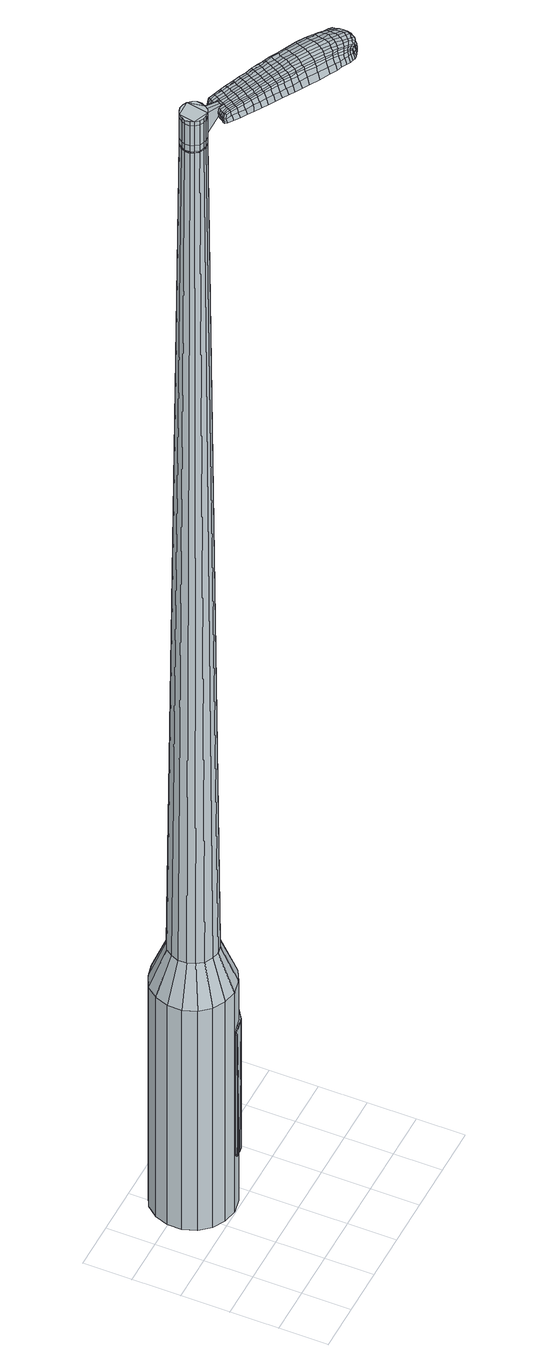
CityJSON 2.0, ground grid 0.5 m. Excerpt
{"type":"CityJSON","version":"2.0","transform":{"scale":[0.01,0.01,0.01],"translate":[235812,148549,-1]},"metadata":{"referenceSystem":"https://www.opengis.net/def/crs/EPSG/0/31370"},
"CityObjects":{
"object1":{"type":"GenericCityObject","attributes":{"cluster":7,"mean_distance_to_centroid":0.229,"new_centroid_x":235812.68,"new_centroid_y":148550.43,"mean_distance_to_camera":10.56,"H1":10.81,"H2":11.46,"Z_final":111.28,"cluster2":0,"proj_x":235810.26,"proj_y":148554.6,"id_line":62654,"bearing_l":59.89,"distance":4.82,"orientation":"right","G_obj":329.89},"geometry":[{"type":"MultiSurface","lod":"2","boundaries":[[[0,1,2,3]],[[1,4,5,2]],[[4,6,7,5]],[[6,8,9,7]],[[8,10,11,9]],[[10,12,13,11]],[[12,14,15,13]],[[14,16,17,15]],[[16,18,19,17]],[[18,20,21,19]],[[20,22,23,21]],[[22,24,25,23]],[[24,26,27,25]],[[26,28,29,27]],[[28,30,31,29]],[[30,32,33,31]],[[32,34,35,33]],[[34,0,3,35]],[[36,37,38,39]],[[38,40,41,42]],[[41,43,42]],[[42,44,45,46]],[[45,47,46]],[[46,48,49,50]],[[49,51,50]],[[42,46,50,38]],[[50,52,39,38]],[[53,36,39]],[[2,5,7,35]],[[7,9,11,15]],[[11,13,15]],[[15,17,19,23]],[[19,21,23]],[[23,25,27,31]],[[27,29,31]],[[15,23,31,7]],[[31,33,35,7]],[[3,2,35]],[[1,0,54,55]],[[0,34,56,54]],[[34,32,57,56]],[[32,30,58,57]],[[30,28,59,58]],[[28,26,60,59]],[[26,24,61,60]],[[24,22,62,61]],[[22,20,63,62]],[[20,18,64,63]],[[18,16,65,64]],[[16,14,66,65]],[[14,12,67,66]],[[12,10,68,67]],[[10,8,69,68]],[[8,6,70,69]],[[6,4,71,70]],[[4,1,55,71]],[[55,54,72,73]],[[54,56,74,72]],[[56,57,75,74]],[[57,58,76,75]],[[58,59,77,76]],[[59,60,78,77]],[[60,61,79,78]],[[61,62,80,79]],[[62,63,81,80]],[[63,64,82,81]],[[64,65,83,82]],[[65,66,84,83]],[[66,67,85,84]],[[67,68,86,85]],[[68,69,87,86]],[[69,70,88,87]],[[70,71,89,88]],[[71,55,73,89]],[[72,90,91,92]],[[93,94,90,72]],[[95,96,94,93]],[[76,97,96,95]],[[98,99,97,76]],[[78,100,99,98]],[[101,102,100,78]],[[80,103,102,101]],[[104,105,103,80]],[[82,106,105,104]],[[107,108,106,82]],[[109,110,108,107]],[[85,111,110,109]],[[112,113,111,85]],[[87,114,113,112]],[[115,116,114,87]],[[89,117,116,115]],[[92,91,117,89]],[[118,119,120,121]],[[122,118,121,123]],[[124,122,123,125]],[[126,124,125,127]],[[128,126,127,129]],[[130,128,129,131]],[[132,130,131,133]],[[134,132,133,135]],[[136,134,135,137]],[[138,136,137,139]],[[140,138,139,141]],[[142,140,141,143]],[[144,142,143,145]],[[146,144,145,147]],[[148,146,147,149]],[[150,148,149,151]],[[73,72,92]],[[74,93,72]],[[74,75,95,93]],[[75,76,95]],[[77,98,76]],[[77,78,98]],[[79,101,78]],[[79,80,101]],[[81,104,80]],[[81,82,104]],[[83,107,82]],[[83,84,109,107]],[[84,85,109]],[[86,112,85]],[[86,87,112]],[[88,115,87]],[[88,89,115]],[[73,92,89]],[[152,91,90]],[[152,117,91]],[[153,116,117]],[[153,114,116]],[[154,113,114]],[[154,111,113]],[[155,110,111]],[[155,156,108,110]],[[156,106,108]],[[157,105,106]],[[157,103,105]],[[158,102,103]],[[158,100,102]],[[159,99,100]],[[159,97,99]],[[160,96,97]],[[160,161,94,96]],[[161,90,94]],[[39,52,150,162]],[[152,90,163,151]],[[53,39,162,119]],[[90,161,120,163]],[[36,53,119,118]],[[161,160,121,120]],[[37,36,118,122]],[[160,97,123,121]],[[38,37,122,124]],[[97,159,125,123]],[[40,38,124,126]],[[159,100,127,125]],[[41,40,126,128]],[[100,158,129,127]],[[43,41,128,130]],[[158,103,131,129]],[[42,43,130,132]],[[103,157,133,131]],[[44,42,132,134]],[[157,106,135,133]],[[45,44,134,136]],[[106,156,137,135]],[[47,45,136,138]],[[156,155,139,137]],[[46,47,138,140]],[[155,111,141,139]],[[48,46,140,142]],[[111,154,143,141]],[[49,48,142,144]],[[154,114,145,143]],[[51,49,144,146]],[[114,153,147,145]],[[50,51,146,148]],[[153,117,149,147]],[[52,50,148,150]],[[117,152,151,149]],[[150,151,164,165]],[[151,163,166,164]],[[163,120,167,166]],[[120,119,168,167]],[[119,162,169,168]],[[162,150,165,169]],[[170,171,172,173]],[[174,170,173,175]],[[170,174,176,177]],[[171,170,177,178]],[[179,180,181,182]],[[183,179,182,184]],[[179,183,185,186]],[[180,179,186,187]],[[188,189,190,191]],[[192,188,191,193]],[[188,192,194,195]],[[189,188,195,196]],[[197,198,199,200]],[[201,197,200,202]],[[197,201,203,204]],[[198,197,204,205]],[[206,207,208,209]],[[210,206,209,211]],[[206,210,212,213]],[[207,206,213,214]],[[215,216,217,218]],[[219,215,218,220]],[[215,219,221,222]],[[216,215,222,223]],[[224,225,226,227]],[[216,224,227,217]],[[224,216,223,228]],[[225,224,228,229]],[[230,231,232,233]],[[225,230,233,226]],[[230,225,229,234]],[[231,230,234,235]],[[236,174,175,237]],[[231,236,237,232]],[[236,231,235,238]],[[174,236,238,176]],[[239,240,241,242]],[[243,239,242,244]],[[239,243,245,246]],[[240,239,246,247]],[[248,249,250,251]],[[240,248,251,241]],[[248,240,247,252]],[[249,248,252,253]],[[254,255,256,257]],[[249,254,257,250]],[[254,249,253,258]],[[255,254,258,259]],[[260,261,262,263]],[[255,260,263,256]],[[260,255,259,264]],[[261,260,264,265]],[[266,171,178,267]],[[261,266,267,262]],[[266,261,265,268]],[[171,266,268,172]],[[269,270,271,272]],[[273,269,272,274]],[[269,273,275,276]],[[270,269,276,277]],[[278,279,280,281]],[[270,278,281,271]],[[278,270,277,282]],[[279,278,282,283]],[[284,285,286,287]],[[279,284,287,280]],[[284,279,283,288]],[[285,284,288,289]],[[290,183,184,291]],[[285,290,291,286]],[[290,285,289,292]],[[183,290,292,185]],[[293,294,295,296]],[[297,293,296,298]],[[293,297,299,300]],[[294,293,300,301]],[[302,303,304,305]],[[294,302,305,295]],[[302,294,301,306]],[[303,302,306,307]],[[308,309,310,311]],[[303,308,311,304]],[[308,303,307,312]],[[309,308,312,313]],[[314,315,316,317]],[[309,314,317,310]],[[314,309,313,318]],[[315,314,318,319]],[[320,180,187,321]],[[315,320,321,316]],[[320,315,319,322]],[[180,320,322,181]],[[323,209,208,324]],[[325,323,324,326]],[[323,325,327,328]],[[209,323,328,211]],[[329,325,326,330]],[[331,329,330,332]],[[329,331,333,334]],[[325,329,334,327]],[[335,331,332,336]],[[337,335,336,338]],[[335,337,339,340]],[[331,335,340,333]],[[341,337,338,342]],[[343,341,342,344]],[[341,343,345,346]],[[337,341,346,339]],[[347,343,344,348]],[[198,347,348,199]],[[347,198,205,349]],[[343,347,349,345]],[[350,351,196,195]],[[352,350,195,194]],[[350,352,353,354]],[[351,350,354,355]],[[356,357,355,354]],[[358,356,354,353]],[[356,358,359,360]],[[357,356,360,361]],[[362,363,361,360]],[[364,362,360,359]],[[362,364,365,366]],[[363,362,366,367]],[[368,369,367,366]],[[370,368,366,365]],[[368,370,203,201]],[[369,368,201,202]],[[371,372,373,374]],[[273,371,374,275]],[[371,273,274,375]],[[372,371,375,376]],[[377,192,193,378]],[[372,377,378,373]],[[377,372,376,379]],[[192,377,379,194]],[[380,381,382,383]],[[219,380,383,221]],[[380,219,220,384]],[[381,380,384,385]],[[386,387,388,389]],[[381,386,389,382]],[[386,381,385,390]],[[387,386,390,391]],[[392,189,196,393]],[[387,392,393,388]],[[392,387,391,394]],[[189,392,394,190]],[[395,396,397,398]],[[177,395,398,178]],[[395,177,176,399]],[[396,395,399,400]],[[401,402,403,404]],[[396,401,404,397]],[[401,396,400,405]],[[402,401,405,406]],[[407,200,199,408]],[[402,407,408,403]],[[407,402,406,409]],[[200,407,409,202]],[[410,411,412,413]],[[182,410,413,184]],[[410,182,181,414]],[[411,410,414,415]],[[416,204,203,417]],[[411,416,417,412]],[[416,411,415,418]],[[204,416,418,205]],[[419,420,421,422]],[[297,419,422,299]],[[419,297,298,423]],[[420,419,423,424]],[[425,210,211,426]],[[420,425,426,421]],[[425,420,424,427]],[[210,425,427,212]],[[428,429,430,431]],[[243,428,431,245]],[[428,243,244,432]],[[429,428,432,433]],[[434,435,436,437]],[[429,434,437,430]],[[434,429,433,438]],[[435,434,438,439]],[[440,207,214,441]],[[435,440,441,436]],[[440,435,439,442]],[[207,440,442,208]],[[443,444,433,432]],[[242,443,432,244]],[[443,242,241,445]],[[444,443,445,446]],[[447,448,439,438]],[[444,447,438,433]],[[447,444,446,449]],[[448,447,449,450]],[[451,324,208,442]],[[448,451,442,439]],[[451,448,450,452]],[[324,451,452,326]],[[453,454,455,456]],[[300,453,456,301]],[[453,300,299,422]],[[454,453,422,421]],[[457,328,327,458]],[[454,457,458,455]],[[457,454,421,426]],[[328,457,426,211]],[[459,460,446,445]],[[251,459,445,241]],[[459,251,250,461]],[[460,459,461,462]],[[463,464,450,449]],[[460,463,449,446]],[[463,460,462,465]],[[464,463,465,466]],[[467,330,326,452]],[[464,467,452,450]],[[467,464,466,468]],[[330,467,468,332]],[[469,470,471,472]],[[306,469,472,307]],[[469,306,301,456]],[[470,469,456,455]],[[473,334,333,474]],[[470,473,474,471]],[[473,470,455,458]],[[334,473,458,327]],[[475,476,462,461]],[[257,475,461,250]],[[475,257,256,477]],[[476,475,477,478]],[[479,480,466,465]],[[476,479,465,462]],[[479,476,478,481]],[[480,479,481,482]],[[483,336,332,468]],[[480,483,468,466]],[[483,480,482,484]],[[336,483,484,338]],[[485,486,487,488]],[[312,485,488,313]],[[485,312,307,472]],[[486,485,472,471]],[[489,340,339,490]],[[486,489,490,487]],[[489,486,471,474]],[[340,489,474,333]],[[491,492,478,477]],[[263,491,477,256]],[[491,263,262,493]],[[492,491,493,494]],[[495,496,482,481]],[[492,495,481,478]],[[495,492,494,497]],[[496,495,497,498]],[[499,342,338,484]],[[496,499,484,482]],[[499,496,498,500]],[[342,499,500,344]],[[501,502,503,504]],[[318,501,504,319]],[[501,318,313,488]],[[502,501,488,487]],[[505,346,345,506]],[[502,505,506,503]],[[505,502,487,490]],[[346,505,490,339]],[[507,508,494,493]],[[267,507,493,262]],[[507,267,178,398]],[[508,507,398,397]],[[509,510,498,497]],[[508,509,497,494]],[[509,508,397,404]],[[510,509,404,403]],[[511,348,344,500]],[[510,511,500,498]],[[511,510,403,408]],[[348,511,408,199]],[[512,513,415,414]],[[322,512,414,181]],[[512,322,319,504]],[[513,512,504,503]],[[514,349,205,418]],[[513,514,418,415]],[[514,513,503,506]],[[349,514,506,345]],[[515,516,376,375]],[[272,515,375,274]],[[515,272,271,517]],[[516,515,517,518]],[[519,352,194,379]],[[516,519,379,376]],[[519,516,518,520]],[[352,519,520,353]],[[521,522,523,524]],[[222,521,524,223]],[[521,222,221,383]],[[522,521,383,382]],[[525,526,527,528]],[[522,525,528,523]],[[525,522,382,389]],[[526,525,389,388]],[[529,351,355,530]],[[526,529,530,527]],[[529,526,388,393]],[[351,529,393,196]],[[531,532,518,517]],[[281,531,517,271]],[[531,281,280,533]],[[532,531,533,534]],[[535,358,353,520]],[[532,535,520,518]],[[535,532,534,536]],[[358,535,536,359]],[[537,538,539,540]],[[228,537,540,229]],[[537,228,223,524]],[[538,537,524,523]],[[541,542,543,544]],[[538,541,544,539]],[[541,538,523,528]],[[542,541,528,527]],[[545,357,361,546]],[[542,545,546,543]],[[545,542,527,530]],[[357,545,530,355]],[[547,548,534,533]],[[287,547,533,280]],[[547,287,286,549]],[[548,547,549,550]],[[551,364,359,536]],[[548,551,536,534]],[[551,548,550,552]],[[364,551,552,365]],[[553,554,555,556]],[[234,553,556,235]],[[553,234,229,540]],[[554,553,540,539]],[[557,558,559,560]],[[554,557,560,555]],[[557,554,539,544]],[[558,557,544,543]],[[561,363,367,562]],[[558,561,562,559]],[[561,558,543,546]],[[363,561,546,361]],[[563,564,550,549]],[[291,563,549,286]],[[563,291,184,413]],[[564,563,413,412]],[[565,370,365,552]],[[564,565,552,550]],[[565,564,412,417]],[[370,565,417,203]],[[566,567,400,399]],[[238,566,399,176]],[[566,238,235,556]],[[567,566,556,555]],[[568,569,406,405]],[[567,568,405,400]],[[568,567,555,560]],[[569,568,560,559]],[[570,369,202,409]],[[569,570,409,406]],[[570,569,559,562]],[[369,570,562,367]],[[571,572,573,574]],[[574,573,575,576]],[[577,575,573,578]],[[578,573,572,579]],[[580,581,582,583]],[[583,582,584,585]],[[586,584,582,587]],[[587,582,581,588]],[[589,590,591,592]],[[592,591,593,594]],[[595,593,591,596]],[[596,591,590,597]],[[598,599,600,601]],[[601,600,602,603]],[[604,602,600,605]],[[605,600,599,606]],[[607,608,609,610]],[[610,609,611,612]],[[613,611,609,614]],[[614,609,608,615]],[[616,617,618,619]],[[619,618,620,621]],[[622,620,618,623]],[[623,618,617,624]],[[625,626,627,628]],[[628,627,617,616]],[[624,617,627,629]],[[629,627,626,630]],[[631,632,633,634]],[[634,633,626,625]],[[630,626,633,635]],[[635,633,632,636]],[[576,575,637,638]],[[638,637,632,631]],[[636,632,637,639]],[[639,637,575,577]],[[640,641,642,643]],[[643,642,644,645]],[[646,644,642,647]],[[647,642,641,648]],[[649,650,651,652]],[[652,651,641,640]],[[648,641,651,653]],[[653,651,650,654]],[[655,656,657,658]],[[658,657,650,649]],[[654,650,657,659]],[[659,657,656,660]],[[661,662,663,664]],[[664,663,656,655]],[[660,656,663,665]],[[665,663,662,666]],[[579,572,667,668]],[[668,667,662,661]],[[666,662,667,669]],[[669,667,572,571]],[[670,671,672,673]],[[673,672,674,675]],[[676,674,672,677]],[[677,672,671,678]],[[679,680,681,682]],[[682,681,671,670]],[[678,671,681,683]],[[683,681,680,684]],[[685,686,687,688]],[[688,687,680,679]],[[684,680,687,689]],[[689,687,686,690]],[[585,584,691,692]],[[692,691,686,685]],[[690,686,691,693]],[[693,691,584,586]],[[694,695,696,697]],[[697,696,698,699]],[[700,698,696,701]],[[701,696,695,702]],[[703,704,705,706]],[[706,705,695,694]],[[702,695,705,707]],[[707,705,704,708]],[[709,710,711,712]],[[712,711,704,703]],[[708,704,711,713]],[[713,711,710,714]],[[715,716,717,718]],[[718,717,710,709]],[[714,710,717,719]],[[719,717,716,720]],[[588,581,721,722]],[[722,721,716,715]],[[720,716,721,723]],[[723,721,581,580]],[[607,610,724,725]],[[725,724,726,727]],[[728,726,724,729]],[[729,724,610,612]],[[727,726,730,731]],[[731,730,732,733]],[[734,732,730,735]],[[735,730,726,728]],[[733,732,736,737]],[[737,736,738,739]],[[740,738,736,741]],[[741,736,732,734]],[[739,738,742,743]],[[743,742,744,745]],[[746,744,742,747]],[[747,742,738,740]],[[745,744,748,749]],[[749,748,599,598]],[[606,599,748,750]],[[750,748,744,746]],[[597,751,752,596]],[[596,752,753,595]],[[754,753,752,755]],[[755,752,751,756]],[[756,757,758,755]],[[755,758,759,754]],[[760,759,758,761]],[[761,758,757,762]],[[762,763,764,761]],[[761,764,765,760]],[[766,765,764,767]],[[767,764,763,768]],[[768,769,770,767]],[[767,770,771,766]],[[604,771,770,602]],[[602,770,769,603]],[[772,773,774,775]],[[775,774,674,676]],[[675,674,774,776]],[[776,774,773,777]],[[594,593,778,779]],[[779,778,773,772]],[[777,773,778,780]],[[780,778,593,595]],[[781,782,783,784]],[[784,783,620,622]],[[621,620,783,785]],[[785,783,782,786]],[[787,788,789,790]],[[790,789,782,781]],[[786,782,789,791]],[[791,789,788,792]],[[597,590,793,794]],[[794,793,788,787]],[[792,788,793,795]],[[795,793,590,589]],[[796,797,798,799]],[[799,798,578,579]],[[577,578,798,800]],[[800,798,797,801]],[[802,803,804,805]],[[805,804,797,796]],[[801,797,804,806]],[[806,804,803,807]],[[598,601,808,809]],[[809,808,803,802]],[[807,803,808,810]],[[810,808,601,603]],[[811,812,813,814]],[[814,813,583,585]],[[580,583,813,815]],[[815,813,812,816]],[[604,605,817,818]],[[818,817,812,811]],[[816,812,817,819]],[[819,817,605,606]],[[820,821,822,823]],[[823,822,698,700]],[[699,698,822,824]],[[824,822,821,825]],[[612,611,826,827]],[[827,826,821,820]],[[825,821,826,828]],[[828,826,611,613]],[[829,830,831]],[[831,830,644,646]],[[645,644,830,832]],[[832,830,829,833]],[[834,835,836,837]],[[837,836,829,831]],[[833,829,836,838]],[[838,836,835,839]],[[615,608,840,841]],[[841,840,835,834]],[[839,835,840,842]],[[842,840,608,607]],[[833,843,844,832]],[[832,844,643,645]],[[640,643,844,845]],[[845,844,843,846]],[[839,847,848,838]],[[838,848,843,833]],[[846,843,848,849]],[[849,848,847,850]],[[607,725,851,842]],[[842,851,847,839]],[[850,847,851,852]],[[852,851,725,727]],[[853,854,855,856]],[[856,855,701,702]],[[700,701,855,823]],[[823,855,854,820]],[[728,729,857,858]],[[858,857,854,853]],[[820,854,857,827]],[[827,857,729,612]],[[846,859,860,845]],[[845,860,652,640]],[[649,652,860,861]],[[861,860,859,862]],[[850,863,864,849]],[[849,864,859,846]],[[862,859,864,865]],[[865,864,863,866]],[[727,731,867,852]],[[852,867,863,850]],[[866,863,867,868]],[[868,867,731,733]],[[869,870,871,872]],[[872,871,707,708]],[[702,707,871,856]],[[856,871,870,853]],[[734,735,873,874]],[[874,873,870,869]],[[853,870,873,858]],[[858,873,735,728]],[[862,875,876,861]],[[861,876,658,649]],[[655,658,876,877]],[[877,876,875,878]],[[866,879,880,865]],[[865,880,875,862]],[[878,875,880,881]],[[881,880,879,882]],[[733,737,883,868]],[[868,883,879,866]],[[882,879,883,884]],[[884,883,737,739]],[[885,886,887,888]],[[888,887,713,714]],[[708,713,887,872]],[[872,887,886,869]],[[740,741,889,890]],[[890,889,886,885]],[[869,886,889,874]],[[874,889,741,734]],[[878,891,892,877]],[[877,892,664,655]],[[661,664,892,893]],[[893,892,891,894]],[[882,895,896,881]],[[881,896,891,878]],[[894,891,896,897]],[[897,896,895,898]],[[739,743,899,884]],[[884,899,895,882]],[[898,895,899,900]],[[900,899,743,745]],[[901,902,903,904]],[[904,903,719,720]],[[714,719,903,888]],[[888,903,902,885]],[[746,747,905,906]],[[906,905,902,901]],[[885,902,905,890]],[[890,905,747,740]],[[894,907,908,893]],[[893,908,668,661]],[[579,668,908,799]],[[799,908,907,796]],[[898,909,910,897]],[[897,910,907,894]],[[796,907,910,805]],[[805,910,909,802]],[[745,749,911,900]],[[900,911,909,898]],[[802,909,911,809]],[[809,911,749,598]],[[816,912,913,815]],[[815,913,723,580]],[[720,723,913,904]],[[904,913,912,901]],[[606,750,914,819]],[[819,914,912,816]],[[901,912,914,906]],[[906,914,750,746]],[[777,915,916,776]],[[776,916,673,675]],[[670,673,916,917]],[[917,916,915,918]],[[595,753,919,780]],[[780,919,915,777]],[[918,915,919,920]],[[920,919,753,754]],[[921,922,923,924]],[[924,923,623,624]],[[622,623,923,784]],[[784,923,922,781]],[[925,926,927,928]],[[928,927,922,921]],[[781,922,927,790]],[[790,927,926,787]],[[756,751,929,930]],[[930,929,926,925]],[[787,926,929,794]],[[794,929,751,597]],[[918,931,932,917]],[[917,932,682,670]],[[679,682,932,933]],[[933,932,931,934]],[[754,759,935,920]],[[920,935,931,918]],[[934,931,935,936]],[[936,935,759,760]],[[937,938,939,940]],[[940,939,629,630]],[[624,629,939,924]],[[924,939,938,921]],[[941,942,943,944]],[[944,943,938,937]],[[921,938,943,928]],[[928,943,942,925]],[[762,757,945,946]],[[946,945,942,941]],[[925,942,945,930]],[[930,945,757,756]],[[934,947,948,933]],[[933,948,688,679]],[[685,688,948,949]],[[949,948,947,950]],[[760,765,951,936]],[[936,951,947,934]],[[950,947,951,952]],[[952,951,765,766]],[[953,954,955,956]],[[956,955,635,636]],[[630,635,955,940]],[[940,955,954,937]],[[957,958,959,960]],[[960,959,954,953]],[[937,954,959,944]],[[944,959,958,941]],[[768,763,961,962]],[[962,961,958,957]],[[941,958,961,946]],[[946,961,763,762]],[[950,963,964,949]],[[949,964,692,685]],[[585,692,964,814]],[[814,964,963,811]],[[766,771,965,952]],[[952,965,963,950]],[[811,963,965,818]],[[818,965,771,604]],[[801,966,967,800]],[[800,967,639,577]],[[636,639,967,956]],[[956,967,966,953]],[[807,968,969,806]],[[806,969,966,801]],[[953,966,969,960]],[[960,969,968,957]],[[603,769,970,810]],[[810,970,968,807]],[[957,968,970,962]],[[962,970,769,768]],[[571,574,173,172]],[[574,576,175,173]],[[586,587,186,185]],[[587,588,187,186]],[[589,592,191,190]],[[592,594,193,191]],[[613,614,213,212]],[[614,615,214,213]],[[616,619,218,217]],[[619,621,220,218]],[[625,628,227,226]],[[628,616,217,227]],[[631,634,233,232]],[[634,625,226,233]],[[576,638,237,175]],[[638,631,232,237]],[[646,647,246,245]],[[647,648,247,246]],[[648,653,252,247]],[[653,654,253,252]],[[654,659,258,253]],[[659,660,259,258]],[[660,665,264,259]],[[665,666,265,264]],[[666,669,268,265]],[[669,571,172,268]],[[676,677,276,275]],[[677,678,277,276]],[[678,683,282,277]],[[683,684,283,282]],[[684,689,288,283]],[[689,690,289,288]],[[690,693,292,289]],[[693,586,185,292]],[[694,697,296,295]],[[697,699,298,296]],[[703,706,305,304]],[[706,694,295,305]],[[709,712,311,310]],[[712,703,304,311]],[[715,718,317,316]],[[718,709,310,317]],[[588,722,321,187]],[[722,715,316,321]],[[772,775,374,373]],[[775,676,275,374]],[[594,779,378,193]],[[779,772,373,378]],[[621,785,384,220]],[[785,786,385,384]],[[786,791,390,385]],[[791,792,391,390]],[[792,795,394,391]],[[795,589,190,394]],[[699,824,423,298]],[[824,825,424,423]],[[825,828,427,424]],[[828,613,212,427]],[[831,431,430]],[[831,646,245,431]],[[834,837,437,436]],[[837,831,430,437]],[[615,841,441,214]],[[841,834,436,441]],[[971,972,973,974]],[[975,976,974,973]],[[977,978,979,980]],[[981,982,983,984]],[[972,985,986,973]],[[987,975,973,986]],[[988,977,980,989]],[[990,991,982,981]],[[985,992,993,986]],[[993,994,987,986]],[[995,988,989,996]],[[997,991,990,998]],[[992,999,1000,993]],[[1000,1001,994,993]],[[1002,995,996,1003]],[[1004,997,998,1005]],[[1006,1007,1008,1009]],[[1010,1011,1007,1006]],[[1010,1012,1013,1011]],[[1012,1014,1015,1013]],[[1016,1017,1018,1019]],[[1020,1021,1017,1016]],[[1022,1023,1021,1020]],[[1024,1025,1023,1022]],[[1019,1008,1007,1016]],[[1016,1007,1011,1020]],[[1011,1013,1022,1020]],[[1013,1015,1024,1022]],[[980,979,976,975]],[[989,980,975,987]],[[994,996,989,987]],[[1001,1003,996,994]],[[981,984,978,977]],[[990,981,977,988]],[[998,990,988,995]],[[1005,998,995,1002]],[[982,1006,1009,983]],[[991,1010,1006,982]],[[1012,1010,991,997]],[[1014,1012,997,1004]],[[1026,1027,1028,1029]],[[1028,1030,1031,1032]],[[1028,1032,1033,1034]],[[1028,1034,1029]],[[1035,1026,1029,1036]],[[1037,1036,1029,1038]],[[1039,1038,1029]],[[1040,1028,1027,1041]],[[1042,1040,1041,1043]],[[1044,1042,1043,1045]],[[1046,1044,1045,1047]],[[1048,1046,1047,1049]],[[1049,1050,1051,1052]],[[1049,1052,1053,1054]],[[1049,1054,1055,1056]],[[1055,1057,1058,1059]],[[1055,1059,1060,1061]],[[1055,1061,1056]],[[1049,1056,1048]],[[1062,1063,1027,1026]],[[1064,1065,1030,1028]],[[1066,1067,1039,1029]],[[1063,1068,1041,1027]],[[1069,1064,1028,1040]],[[1068,1070,1043,1041]],[[1071,1069,1040,1042]],[[1070,1072,1045,1043]],[[1073,1071,1042,1044]],[[1072,1074,1047,1045]],[[1075,1073,1044,1046]],[[1074,1076,1049,1047]],[[1077,1075,1046,1048]],[[1076,1078,1050,1049]],[[1079,1080,1057,1055]],[[1081,1077,1048,1056]],[[1051,1050,1078,1082]],[[1052,1051,1082,1083]],[[1053,1052,1083,1084]],[[1054,1053,1084,1085]],[[1055,1054,1085,1079]],[[1086,1062,1026,1035]],[[1087,1086,1035,1036]],[[1088,1087,1036,1037]],[[1089,1088,1037,1038]],[[1067,1089,1038,1039]],[[1031,1030,1065,1090]],[[1058,1057,1080,1091]],[[1032,1031,1090,1092]],[[1033,1032,1092,1093]],[[1034,1033,1093,1094]],[[1029,1034,1094,1066]],[[1059,1058,1091,1095]],[[1060,1059,1095,1096]],[[1061,1060,1096,1097]],[[1056,1061,1097,1081]]]}]}
},
"vertices":[
[107,122,384],[98,111,384],[98,111,96],[107,122,96],[85,104,384],[85,104,96],[70,101,384],[70,101,96],[56,104,384],[56,104,96],[43,111,384],[43,111,96],[34,122,384],[34,122,96],[29,136,384],[29,136,96],[29,151,384],[29,151,96],[34,165,384],[34,165,96],[43,176,384],[43,176,96],[56,183,384],[56,183,96],[70,186,384],[70,186,96],[85,183,384],[85,183,96],[98,176,384],[98,176,96],[107,165,384],[107,165,96],[112,151,384],[112,151,96],[112,136,384],[112,136,96],[84,146,1524],[82,150,1524],[79,154,1524],[82,137,1524],[75,156,1524],[70,157,1524],[62,154,1524],[66,156,1524],[59,150,1524],[57,146,1524],[59,137,1524],[57,141,1524],[62,133,1524],[66,131,1524],[75,131,1524],[70,130,1524],[79,133,1524],[84,141,1524],[92,131,429],[87,124,429],[95,139,429],[95,148,429],[92,156,429],[87,163,429],[79,167,429],[70,169,429],[62,167,429],[54,163,429],[49,156,429],[46,148,429],[46,139,429],[49,131,429],[54,124,429],[62,120,429],[70,118,429],[79,120,429],[82,137,1483],[79,133,1483],[84,141,1483],[84,146,1483],[82,150,1483],[79,154,1483],[75,156,1483],[70,157,1483],[66,156,1483],[62,154,1483],[59,150,1483],[57,146,1483],[57,141,1483],[59,137,1483],[62,133,1483],[66,131,1483],[70,130,1483],[75,131,1483],[82,137,1485],[79,134,1485],[79,134,1483],[83,141,1483],[83,141,1485],[83,146,1483],[83,146,1485],[82,150,1485],[79,153,1483],[79,153,1485],[75,156,1485],[70,156,1483],[70,156,1485],[66,156,1485],[62,153,1483],[62,153,1485],[59,150,1485],[58,146,1483],[58,146,1485],[58,141,1483],[58,141,1485],[59,137,1485],[62,134,1483],[62,134,1485],[66,131,1485],[70,131,1483],[70,131,1485],[75,131,1485],[84,146,1519],[84,141,1519],[84,141,1493],[84,146,1493],[82,150,1519],[82,150,1493],[79,154,1519],[79,154,1493],[75,156,1519],[75,156,1493],[70,157,1519],[70,157,1493],[66,156,1519],[66,156,1493],[62,154,1519],[62,154,1493],[59,150,1519],[59,150,1493],[57,146,1519],[57,146,1493],[57,141,1519],[57,141,1493],[59,137,1519],[59,137,1493],[62,133,1519],[62,133,1493],[66,131,1519],[66,131,1493],[70,130,1519],[70,130,1493],[75,131,1519],[75,131,1493],[79,133,1519],[79,133,1493],[79,133,1485],[70,130,1485],[62,133,1485],[57,141,1485],[57,146,1485],[62,154,1485],[70,157,1485],[79,154,1485],[84,146,1485],[84,141,1485],[82,137,1519],[82,137,1493],[97,125,1513],[97,125,1518],[98,127,1513],[100,130,1513],[100,130,1518],[98,127,1518],[152,73,1519],[146,77,1518],[147,75,1509],[153,71,1510],[160,69,1519],[160,67,1510],[160,71,1526],[152,75,1525],[146,79,1525],[172,106,1519],[166,110,1518],[164,109,1525],[170,106,1525],[180,102,1519],[178,101,1526],[182,103,1510],[174,107,1510],[168,110,1509],[227,54,1519],[225,51,1519],[226,51,1513],[227,54,1513],[228,59,1519],[229,58,1513],[226,59,1524],[225,55,1524],[223,52,1524],[163,92,1530],[156,95,1529],[155,92,1529],[161,89,1530],[171,87,1531],[169,84,1531],[172,90,1530],[164,95,1530],[158,98,1529],[93,132,1512],[91,130,1512],[92,129,1517],[94,131,1517],[94,134,1512],[95,134,1517],[95,134,1506],[93,132,1506],[92,129,1506],[204,45,1519],[201,46,1519],[201,44,1512],[204,43,1512],[207,44,1518],[207,42,1512],[207,45,1522],[205,46,1523],[202,47,1524],[197,48,1519],[192,50,1519],[192,49,1512],[197,46,1512],[197,49,1524],[192,52,1525],[187,53,1519],[180,57,1519],[180,55,1511],[187,51,1511],[187,55,1526],[180,59,1526],[170,63,1519],[170,61,1510],[170,64,1526],[91,114,1513],[97,110,1513],[97,111,1518],[91,115,1517],[86,117,1512],[87,117,1516],[87,116,1506],[91,112,1507],[97,108,1507],[103,105,1514],[110,101,1515],[110,103,1520],[103,107,1519],[104,104,1507],[110,100,1507],[116,97,1515],[122,93,1516],[122,95,1522],[116,99,1521],[116,95,1508],[122,91,1508],[128,89,1517],[134,85,1517],[134,87,1524],[128,91,1523],[129,87,1508],[135,83,1509],[140,81,1518],[140,83,1524],[141,79,1509],[223,75,1519],[220,77,1519],[219,76,1524],[222,74,1523],[225,73,1518],[224,73,1522],[226,74,1512],[224,76,1512],[222,78,1512],[216,80,1519],[212,83,1519],[210,82,1525],[215,79,1524],[218,81,1512],[213,84,1512],[207,87,1519],[200,91,1519],[198,90,1526],[205,86,1526],[208,87,1511],[202,91,1511],[190,97,1519],[188,96,1526],[192,97,1510],[106,140,1513],[113,137,1513],[114,137,1507],[107,140,1507],[101,142,1512],[102,143,1506],[101,141,1516],[105,139,1517],[112,136,1518],[120,133,1514],[126,130,1515],[128,130,1507],[121,134,1507],[118,133,1519],[125,129,1520],[133,126,1515],[140,123,1516],[141,124,1508],[135,127,1508],[132,126,1521],[138,122,1522],[146,120,1517],[153,116,1517],[155,117,1509],[148,120,1508],[145,119,1523],[151,116,1524],[159,113,1518],[161,114,1509],[158,112,1524],[98,129,1519],[97,126,1519],[105,125,1520],[103,123,1520],[106,127,1520],[100,131,1519],[111,121,1522],[110,119,1522],[118,117,1523],[116,115,1523],[119,120,1523],[113,124,1521],[124,114,1524],[123,111,1524],[131,110,1525],[129,107,1525],[132,113,1525],[126,116,1524],[137,106,1526],[135,104,1526],[143,103,1527],[142,100,1527],[145,106,1527],[139,109,1526],[150,99,1528],[148,96,1528],[152,102,1528],[223,57,1527],[221,54,1527],[224,61,1526],[220,63,1527],[219,59,1528],[217,56,1528],[213,62,1529],[211,59,1529],[215,66,1528],[209,70,1530],[207,66,1530],[205,63,1530],[201,70,1531],[199,66,1531],[202,73,1530],[194,78,1531],[193,74,1531],[191,71,1531],[182,81,1531],[180,78,1531],[183,84,1531],[226,72,1518],[227,69,1519],[228,69,1513],[227,72,1513],[225,72,1523],[226,69,1523],[228,64,1519],[229,64,1513],[226,64,1524],[209,44,1518],[212,44,1518],[211,45,1523],[208,45,1523],[209,42,1513],[212,43,1513],[215,45,1519],[219,46,1519],[218,47,1524],[214,46,1523],[216,44,1513],[220,46,1513],[222,49,1519],[221,49,1524],[223,48,1513],[153,77,1528],[154,78,1528],[148,82,1528],[147,80,1527],[160,72,1528],[162,73,1529],[156,80,1529],[157,83,1530],[151,87,1529],[150,84,1528],[163,76,1529],[165,78,1530],[159,86,1530],[153,90,1529],[167,81,1531],[169,104,1528],[168,102,1529],[176,98,1529],[177,100,1528],[163,108,1527],[162,106,1528],[166,99,1529],[174,94,1530],[160,102,1528],[99,142,1512],[98,141,1512],[99,139,1517],[99,141,1517],[100,143,1506],[99,141,1506],[96,138,1512],[97,137,1517],[97,138,1506],[85,119,1512],[86,121,1512],[86,120,1506],[85,118,1506],[87,119,1517],[87,120,1517],[87,123,1512],[89,125,1512],[89,124,1506],[88,122,1506],[88,122,1517],[90,125,1517],[90,127,1512],[91,127,1506],[91,127,1517],[91,116,1519],[92,118,1519],[97,112,1520],[98,114,1520],[93,120,1519],[94,122,1519],[99,116,1520],[101,118,1520],[96,124,1519],[102,120,1520],[104,138,1519],[103,137,1519],[110,133,1520],[111,135,1520],[102,134,1519],[108,130,1520],[104,108,1521],[105,110,1521],[110,104,1522],[111,106,1522],[106,112,1521],[107,114,1521],[112,108,1522],[113,110,1523],[108,116,1522],[115,113,1523],[117,132,1521],[116,130,1521],[123,126,1522],[124,128,1522],[115,127,1521],[121,123,1522],[116,100,1523],[117,102,1523],[122,96,1524],[123,98,1524],[118,104,1523],[120,106,1524],[125,100,1525],[126,102,1525],[121,109,1524],[128,105,1525],[131,125,1523],[130,123,1523],[136,119,1524],[137,121,1524],[128,120,1524],[134,116,1525],[129,92,1525],[130,94,1525],[135,88,1526],[136,90,1526],[131,96,1526],[132,99,1526],[137,92,1527],[139,95,1527],[134,101,1526],[140,97,1527],[144,118,1525],[143,116,1525],[149,112,1526],[150,114,1526],[141,113,1526],[147,109,1527],[141,84,1527],[142,86,1527],[143,88,1527],[145,91,1528],[147,93,1528],[157,111,1527],[156,109,1527],[154,106,1528],[223,73,1525],[223,70,1525],[220,75,1526],[220,72,1526],[224,66,1526],[220,68,1527],[206,46,1525],[209,47,1525],[205,48,1526],[203,48,1525],[212,47,1525],[215,49,1526],[212,51,1527],[208,49,1526],[218,51,1526],[214,53,1527],[215,78,1526],[216,75,1527],[210,81,1527],[210,79,1528],[215,71,1528],[210,74,1529],[199,50,1526],[201,51,1527],[195,54,1528],[193,53,1527],[203,52,1527],[206,54,1528],[200,57,1529],[198,55,1528],[209,56,1528],[203,60,1530],[205,84,1528],[205,82,1529],[198,89,1528],[197,86,1529],[204,78,1529],[196,82,1530],[188,56,1528],[189,57,1528],[182,61,1529],[181,60,1528],[192,58,1529],[194,61,1530],[187,65,1530],[184,63,1530],[197,63,1530],[189,68,1531],[188,94,1529],[187,92,1529],[185,88,1530],[171,66,1528],[172,67,1529],[174,69,1530],[176,72,1530],[178,75,1531],[148,77,1509],[148,79,1518],[154,75,1518],[154,73,1509],[161,70,1519],[161,68,1510],[161,72,1525],[153,77,1525],[148,80,1525],[163,107,1525],[165,108,1518],[171,105,1518],[170,104,1525],[179,101,1519],[177,100,1525],[181,101,1510],[173,105,1509],[167,109,1509],[224,52,1513],[223,53,1519],[225,55,1519],[225,55,1513],[226,59,1519],[226,59,1513],[224,60,1524],[223,56,1524],[222,53,1524],[155,92,1528],[157,95,1528],[163,91,1529],[161,89,1529],[171,87,1529],[169,84,1529],[172,90,1529],[165,94,1529],[158,98,1528],[94,128,1516],[93,128,1512],[95,131,1512],[95,130,1516],[96,133,1512],[97,133,1516],[97,133,1506],[95,130,1506],[94,128,1506],[202,46,1512],[202,48,1519],[205,47,1518],[205,45,1512],[207,46,1518],[207,45,1512],[207,47,1522],[205,48,1523],[202,49,1523],[193,50,1512],[193,52,1519],[198,50,1519],[198,48,1512],[198,51,1524],[193,54,1525],[181,57,1511],[181,59,1519],[187,55,1519],[188,53,1511],[188,56,1525],[181,60,1526],[171,64,1519],[171,62,1510],[171,66,1526],[98,113,1518],[98,111,1513],[92,115,1513],[92,117,1517],[88,118,1512],[89,119,1515],[88,117,1506],[92,114,1506],[99,110,1507],[111,104,1520],[111,103,1514],[105,107,1514],[105,108,1519],[105,106,1507],[111,101,1507],[123,96,1522],[123,95,1516],[117,99,1515],[117,100,1521],[117,97,1508],[123,93,1508],[135,88,1523],[135,87,1517],[129,91,1516],[129,92,1522],[130,89,1508],[136,85,1508],[142,83,1517],[142,84,1524],[142,81,1509],[218,75,1523],[219,76,1519],[222,74,1518],[221,73,1523],[223,72,1518],[222,72,1522],[224,73,1512],[223,74,1512],[221,76,1512],[209,81,1525],[211,82,1519],[215,79,1519],[214,78,1524],[217,79,1512],[212,82,1512],[197,88,1526],[199,89,1519],[206,85,1519],[204,84,1525],[207,86,1511],[201,90,1511],[189,95,1519],[187,94,1526],[191,95,1510],[113,135,1507],[112,135,1513],[105,138,1513],[107,139,1506],[101,140,1512],[102,141,1506],[101,139,1515],[104,138,1517],[111,134,1518],[127,129,1507],[126,128,1514],[119,131,1514],[120,132,1507],[118,131,1519],[124,127,1520],[141,122,1508],[139,121,1516],[132,125,1515],[134,125,1508],[131,124,1521],[137,121,1522],[154,115,1508],[152,115,1517],[145,118,1516],[147,119,1508],[144,117,1522],[150,114,1523],[158,111,1517],[160,112,1509],[157,110,1524],[99,128,1518],[98,126,1518],[105,124,1519],[104,122,1519],[107,127,1519],[101,130,1518],[112,121,1520],[110,118,1520],[118,117,1521],[117,115,1521],[120,120,1521],[113,123,1520],[125,113,1523],[123,111,1523],[131,110,1524],[130,107,1524],[133,112,1524],[126,116,1523],[137,106,1525],[136,103,1525],[144,102,1526],[142,100,1526],[145,105,1526],[139,109,1525],[150,99,1527],[149,96,1527],[152,102,1527],[220,54,1526],[221,57,1526],[222,61,1525],[219,63,1526],[218,59,1526],[216,56,1526],[211,60,1528],[213,62,1528],[214,66,1527],[208,70,1528],[206,66,1529],[205,63,1529],[199,67,1530],[200,70,1530],[202,73,1529],[194,78,1530],[193,74,1530],[191,71,1530],[180,78,1530],[182,80,1530],[183,84,1530],[226,69,1513],[225,68,1518],[224,71,1518],[225,71,1512],[223,71,1523],[224,68,1523],[226,64,1519],[227,64,1513],[224,64,1523],[210,47,1523],[211,46,1518],[209,46,1518],[208,47,1523],[209,44,1512],[211,45,1512],[217,49,1523],[218,48,1519],[215,47,1519],[214,48,1523],[215,46,1513],[218,48,1513],[221,50,1519],[219,51,1524],[221,50,1513],[149,82,1527],[155,79,1527],[154,78,1527],[148,81,1526],[161,73,1527],[162,74,1528],[152,87,1528],[158,83,1528],[156,81,1528],[150,84,1527],[164,76,1528],[165,79,1529],[160,86,1529],[153,90,1528],[167,81,1529],[176,97,1528],[168,102,1527],[169,103,1527],[177,99,1527],[163,106,1526],[162,105,1527],[167,98,1528],[174,94,1528],[160,102,1527],[100,138,1516],[100,139,1512],[100,140,1512],[100,139,1516],[101,141,1506],[101,140,1506],[98,136,1512],[99,136,1516],[99,137,1506],[88,120,1512],[87,119,1512],[88,118,1506],[88,119,1516],[89,120,1516],[91,123,1506],[91,124,1512],[89,122,1512],[90,121,1506],[90,121,1516],[91,124,1516],[92,126,1512],[92,125,1506],[93,126,1516],[93,117,1518],[92,117,1518],[98,113,1519],[99,114,1519],[95,121,1518],[94,119,1518],[100,116,1519],[101,118,1519],[97,124,1518],[103,120,1519],[110,133,1519],[104,136,1518],[104,137,1518],[111,134,1519],[102,133,1518],[109,130,1519],[105,110,1520],[105,109,1520],[111,105,1521],[111,106,1521],[108,114,1520],[106,112,1520],[113,108,1521],[114,110,1521],[109,116,1520],[115,112,1521],[123,126,1521],[117,129,1520],[117,130,1520],[124,127,1521],[115,126,1520],[122,123,1521],[118,102,1522],[117,101,1522],[124,97,1523],[124,98,1523],[120,106,1522],[119,104,1522],[125,100,1523],[127,102,1524],[122,109,1523],[128,105,1524],[136,119,1523],[130,122,1522],[130,123,1522],[137,120,1523],[128,119,1522],[135,116,1523],[130,94,1524],[130,93,1524],[136,89,1525],[136,90,1525],[133,98,1525],[132,96,1524],[138,92,1525],[139,95,1526],[135,101,1525],[141,97,1526],[149,112,1525],[143,115,1524],[143,117,1524],[150,113,1525],[141,112,1524],[147,109,1525],[143,86,1526],[142,85,1526],[146,91,1527],[144,88,1526],[147,93,1527],[156,108,1526],[156,110,1526],[154,105,1526],[222,70,1524],[221,72,1524],[218,74,1525],[219,72,1525],[222,65,1525],[219,67,1525],[205,49,1525],[209,48,1524],[206,48,1524],[203,49,1525],[211,52,1526],[215,50,1525],[212,49,1524],[208,50,1525],[217,52,1525],[214,54,1526],[215,75,1526],[214,77,1526],[209,80,1526],[209,78,1527],[215,71,1526],[209,74,1527],[195,55,1527],[201,52,1526],[199,52,1526],[194,54,1526],[200,58,1528],[206,55,1527],[203,53,1526],[198,56,1527],[209,57,1527],[203,60,1528],[204,82,1527],[204,83,1527],[197,87,1527],[197,86,1528],[203,78,1528],[196,82,1529],[182,62,1528],[190,58,1527],[188,57,1527],[181,61,1527],[187,66,1529],[194,61,1529],[192,59,1528],[185,64,1528],[196,64,1529],[189,68,1530],[187,92,1528],[187,93,1528],[185,88,1529],[172,68,1528],[171,67,1528],[176,72,1529],[174,70,1529],[178,75,1530],[88,117,1508],[91,123,1508],[119,106,1509],[115,99,1509],[137,94,1510],[133,87,1510],[171,74,1512],[166,66,1512],[151,75,1511],[155,83,1511],[187,65,1513],[198,59,1514],[194,51,1514],[182,57,1513],[95,129,1508],[123,113,1509],[141,102,1510],[176,82,1512],[160,91,1511],[191,73,1513],[203,66,1514],[98,135,1508],[127,120,1509],[146,109,1510],[180,90,1512],[165,99,1511],[207,74,1514],[196,81,1513],[101,141,1508],[131,126,1509],[150,117,1510],[185,98,1512],[169,107,1511],[212,82,1514],[201,89,1513],[210,52,1514],[215,51,1514],[211,45,1514],[206,45,1514],[214,60,1514],[219,57,1514],[219,67,1514],[222,63,1514],[223,74,1514],[226,69,1514],[220,51,1515],[225,52,1515],[224,51,1515],[218,47,1515],[223,55,1515],[225,53,1515],[225,59,1515],[226,54,1515],[227,62,1515],[226,55,1515],[106,168,334],[109,164,334],[109,164,165],[100,175,171],[106,168,165],[104,170,165],[102,173,166],[101,174,167],[100,175,169],[104,170,334],[102,173,333],[101,174,332],[100,175,331],[100,175,328],[114,150,165],[114,150,334],[113,135,165],[113,135,334],[108,121,165],[108,121,334],[98,110,165],[98,110,334],[86,102,165],[86,102,334],[81,101,334],[78,101,334],[75,100,333],[73,100,332],[72,100,331],[71,99,328],[81,101,165],[71,99,171],[72,100,169],[73,100,167],[75,100,166],[78,101,165],[104,166,334],[106,163,334],[106,163,165],[104,166,165],[98,174,171],[98,174,328],[111,150,334],[111,150,165],[111,136,334],[111,136,165],[106,123,334],[106,123,165],[97,112,334],[97,112,165],[85,105,334],[85,105,165],[81,104,334],[71,102,328],[71,102,171],[81,104,165],[77,104,334],[75,103,333],[73,103,332],[71,102,331],[102,169,334],[100,171,333],[99,172,332],[98,173,331],[102,169,165],[71,102,169],[100,171,166],[99,172,167],[98,173,169],[73,103,167],[75,103,166],[77,104,165]
]}
